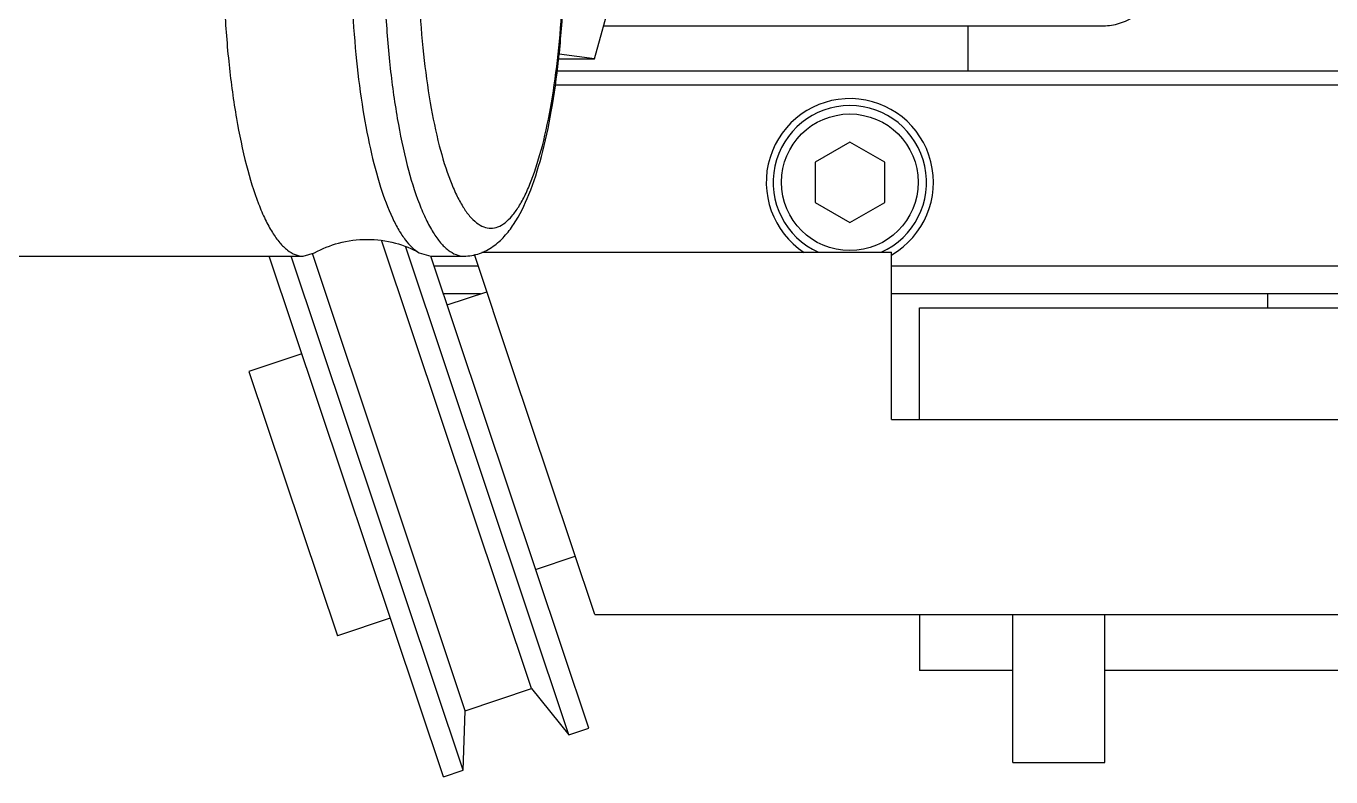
# Model space of a CAD drawing. Header units: millimetres. Extents: x 0 to 841, y 0 to 594.
# Drawn here: x 704.83 to 728.24, y 177 to 190.46 of the extents above; entities that cross this region are included whole.
import ezdxf

# ---------------------------------------------------------------- set-up
doc = ezdxf.new("R2010")
doc.units = ezdxf.units.MM
doc.header["$LTSCALE"] = 46.255
doc.layers.get('0').update_dxf_attribs({"linetype": 'CONTINUOUS'})
doc.layers.add('AXIS', color=7, linetype='CONTINUOUS')

msp = doc.modelspace()

# ---------------------------------------------------------------- linework, layer by layer
at = {"color": 7, "linetype": 'CONTINUOUS'}
for p, q in [((715.032, 189.868), (715.444, 191.352)), ((724.164, 190.455), (715.195, 190.455)), ((714.387, 189.868), (715.032, 189.868)), ((715.032, 189.868), (714.395, 189.954)), ((714.364, 189.655), (747.36, 189.655)), ((714.328, 189.405), (747.396, 189.405)), ((719.612, 188.377), (718.987, 188.016)), ((720.237, 188.016), (719.612, 188.377)), ((718.987, 188.016), (718.987, 187.294)), ((720.237, 187.294), (720.237, 188.016)), ((718.987, 187.294), (719.612, 186.933)), ((719.612, 186.933), (720.237, 187.294)), ((713.898, 178.58), (711.214, 186.602)), ((709.802, 186.332), (710.01, 186.391)), ((712.713, 178.183), (709.971, 186.378)), ((714.571, 177.75), (711.645, 186.495)), ((711.888, 186.391), (712.096, 186.332)), ((713.55, 184.348), (712.876, 186.361)), ((713.011, 186.405), (720.362, 186.405)), ((720.362, 183.405), (720.362, 186.405)), ((712.319, 176.997), (709.195, 186.332)), ((712.675, 177.116), (709.591, 186.332)), ((714.927, 177.869), (712.095, 186.332)), ((712.154, 186.155), (712.945, 186.155)), ((720.362, 186.155), (741.362, 186.155)), ((712.984, 185.655), (712.322, 185.655)), ((741.362, 185.655), (720.362, 185.655)), ((709.781, 184.583), (708.832, 184.266)), ((708.832, 184.266), (710.419, 179.524)), ((720.362, 183.405), (741.362, 183.405)), ((715.037, 179.905), (714.236, 182.298)), ((711.367, 179.842), (710.419, 179.524)), ((715.037, 179.905), (746.687, 179.905)), ((720.862, 179.905), (720.862, 178.905)), ((722.537, 177.255), (722.537, 179.905)), ((724.187, 177.255), (724.187, 179.905)), ((722.537, 178.905), (720.862, 178.905)), ((740.862, 178.905), (724.187, 178.905)), ((712.713, 178.183), (713.898, 178.58)), ((713.898, 178.58), (714.571, 177.75)), ((712.675, 177.116), (712.713, 178.183)), ((714.571, 177.75), (714.927, 177.869)), ((722.537, 177.255), (724.187, 177.255)), ((712.319, 176.997), (712.675, 177.116))]:
    msp.add_line(p, q, dxfattribs=at)
msp.add_circle((719.612, 187.655), 1.225, dxfattribs=at)
msp.add_arc((719.612, 187.655), 1.375, 294.2584, 245.7416, dxfattribs=at)
for points, knots in [([(708.366, 191.882), (708.366, 191.521), (708.383, 190.812), (708.463, 189.783), (708.591, 188.833), (708.764, 187.999), (708.946, 187.395), (709.115, 186.998), (709.241, 186.763), (709.373, 186.577), (709.51, 186.44), (709.652, 186.353), (709.754, 186.332), (709.802, 186.332)], [0, 0, 0, 0, 0.181403, 0.356305, 0.518537, 0.662534, 0.783744, 0.834825, 0.879284, 0.917211, 0.94908, 0.976001, 1, 1, 1, 1]), ([(710.66, 191.882), (710.66, 191.236), (710.701, 190.29), (710.848, 189.081), (710.993, 188.285), (711.171, 187.602), (711.35, 187.117), (711.511, 186.805), (711.658, 186.583), (711.79, 186.446), (711.888, 186.391)], [0, 0, 0, 0, 0.337034, 0.493179, 0.634969, 0.758575, 0.861092, 0.903954, 0.941191, 1, 1, 1, 1]), ([(711.251, 191.882), (711.251, 191.521), (711.269, 190.812), (711.348, 189.783), (711.477, 188.833), (711.649, 187.999), (711.832, 187.395), (712.001, 186.998), (712.127, 186.763), (712.258, 186.577), (712.395, 186.44), (712.538, 186.353), (712.64, 186.332), (712.688, 186.332)], [0, 0, 0, 0, 0.1814, 0.356302, 0.518535, 0.662533, 0.783743, 0.834824, 0.879283, 0.917211, 0.949081, 0.975998, 1, 1, 1, 1]), ([(711.864, 191.882), (711.864, 191.554), (711.88, 190.909), (711.952, 189.972), (712.069, 189.108), (712.226, 188.349), (712.392, 187.799), (712.546, 187.438), (712.66, 187.225), (712.78, 187.055), (712.904, 186.93), (713.035, 186.851), (713.171, 186.824), (713.307, 186.851), (713.437, 186.93), (713.561, 187.055), (713.681, 187.225), (713.796, 187.438), (713.949, 187.799), (714.116, 188.349), (714.273, 189.108), (714.389, 189.972), (714.462, 190.909), (714.478, 191.554), (714.478, 191.882)], [0, 0, 0, 0, 0.0907, 0.178151, 0.259267, 0.331266, 0.391872, 0.417412, 0.439641, 0.458605, 0.47454, 0.487999, 0.5, 0.512001, 0.52546, 0.541395, 0.560359, 0.582588, 0.608128, 0.668734, 0.740733, 0.821849, 0.9093, 1, 1, 1, 1]), ([(712.688, 186.332), (712.783, 186.332), (712.971, 186.365), (713.218, 186.497), (713.42, 186.682), (713.651, 186.986), (713.883, 187.467), (714.099, 188.15), (714.272, 188.958), (714.399, 189.87), (714.477, 190.857), (714.495, 191.536), (714.495, 191.882)], [0, 0, 0, 0, 0.045832, 0.090115, 0.133187, 0.17706, 0.273987, 0.388861, 0.522436, 0.672, 0.833019, 1, 1, 1, 1]), ([(725.612, 191.693), (725.508, 191.507), (725.322, 191.21), (725.017, 190.856), (724.741, 190.629), (724.457, 190.488), (724.258, 190.455), (724.164, 190.455)], [0, 0, 0, 0, 0.321385, 0.525953, 0.702647, 0.857492, 1, 1, 1, 1]), ([(710.01, 186.391), (710.145, 186.467), (710.45, 186.59), (710.778, 186.632), (710.949, 186.632)], [0, 0, 0, 0, 0.474707, 1, 1, 1, 1]), ([(710.949, 186.632), (711.12, 186.632), (711.448, 186.59), (711.754, 186.467), (711.888, 186.391)], [0, 0, 0, 0, 0.525207, 1, 1, 1, 1])]:
    msp.add_open_spline(points, degree=3, knots=knots, dxfattribs=at)
at = {"layer": 'AXIS', "color": 7, "linetype": 'CONTINUOUS'}
for p, q in [((721.737, 189.655), (721.737, 190.455)), ((698.585, 186.332), (709.802, 186.332)), ((712.096, 186.332), (712.688, 186.332)), ((712.388, 185.456), (713.1, 185.694)), ((727.112, 185.405), (727.112, 185.655)), ((720.862, 185.405), (740.862, 185.405)), ((720.862, 183.405), (720.862, 185.405)), ((714.236, 182.298), (713.55, 184.348)), ((713.975, 180.714), (714.686, 180.952))]:
    msp.add_line(p, q, dxfattribs=at)
msp.add_arc((719.612, 187.655), 1.5, 300.0318, 236.9549, dxfattribs=at)

doc.saveas('drawing.dxf')
